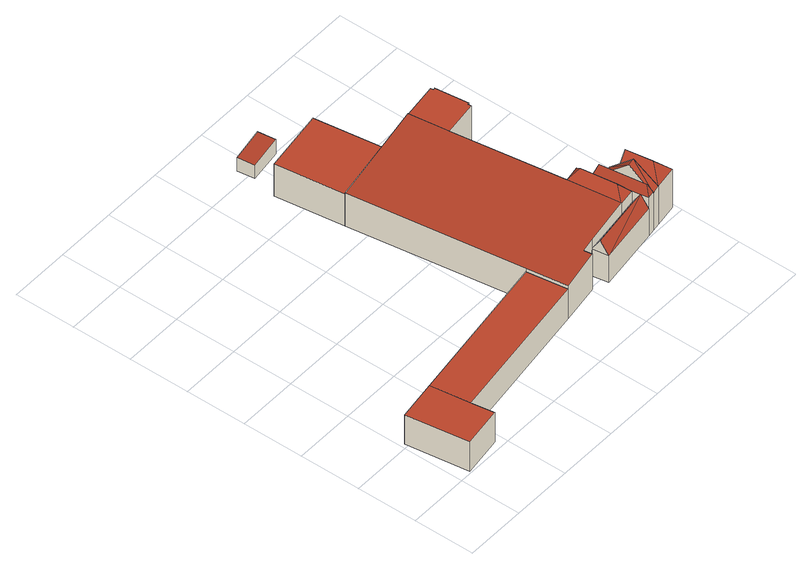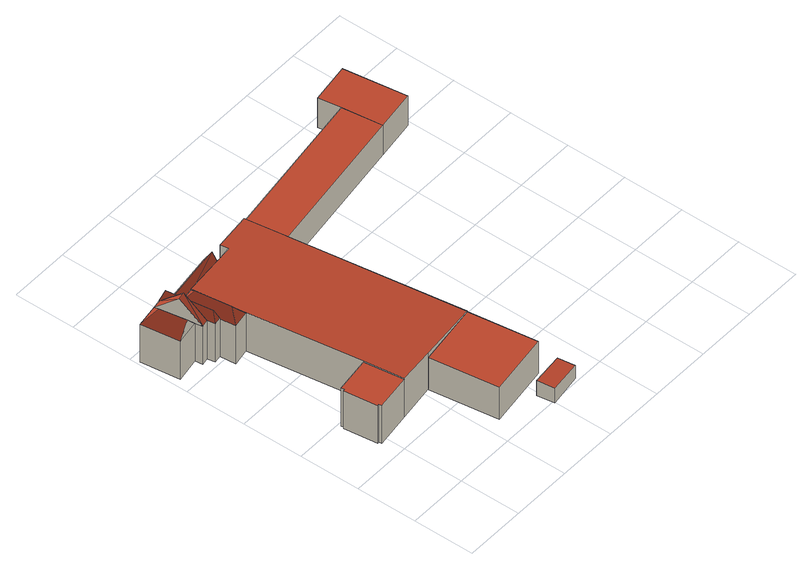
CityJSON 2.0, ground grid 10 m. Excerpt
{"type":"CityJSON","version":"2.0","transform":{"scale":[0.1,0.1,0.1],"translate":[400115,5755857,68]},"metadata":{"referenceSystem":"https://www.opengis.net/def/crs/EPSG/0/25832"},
"CityObjects":{
"building1":{"type":"Building","attributes":{"Gemeindeschluessel":"05515000","Geometrietyp2DReferenz":"3000","function":"31001_2000"},"address":[{"country":"Germany","locality":"Münster","thoroughfareNumber":"30","thoroughfareName":"Am Rohrbusch"}],"children":["building1-1","building1-2","building1-3","building1-4","building1-5","building1-6","building1-7","building1-8","building1-9","building1-10"]},
"building1-1":{"type":"BuildingPart","attributes":{"roofType":"3100","measuredHeight":7.3},"parents":["building1"],"geometry":[{"type":"Solid","lod":"2","boundaries":[[[[0,1,2,3]],[[4,5,1,0]],[[0,6,4]],[[7,6,0]],[[0,3,7]],[[6,7,8]],[[8,9,4,6]],[[1,5,10,11,2]],[[5,4,9,10]],[[10,9,8,11]],[[11,8,3,2]],[[3,8,7]]]],"semantics":{"surfaces":[{"type":"WallSurface"},{"type":"RoofSurface"},{"type":"GroundSurface"},{"type":"ClosureSurface"}],"values":[[0,0,0,1,1,1,1,2,3,3,3,3]]}}]},
"building1-2":{"type":"BuildingPart","attributes":{"roofType":"2100","measuredHeight":7.36},"parents":["building1"],"geometry":[{"type":"Solid","lod":"2","boundaries":[[[[12,13,14,15,16,17]],[[18,19,5,4,20]],[[21,22,19,18]],[[23,24,25,22,21]],[[26,27,28,29,30,31]],[[32,33,34,35,36,37]],[[37,26,31,23,21,18,20,38,12,17,32]],[[14,10,5,19,22,25,29,28,35,34,15]],[[13,12,38,39]],[[9,10,14,13,39]],[[4,9,39,38,20]],[[5,10,9,4]],[[24,23,31,30]],[[29,25,24,30]],[[27,26,37,36]],[[35,28,27,36]],[[16,33,32,17]],[[15,34,33,16]]]],"semantics":{"surfaces":[{"type":"WallSurface"},{"type":"RoofSurface"},{"type":"GroundSurface"},{"type":"ClosureSurface"}],"values":[[0,0,0,0,0,0,1,2,0,3,0,3,0,3,0,3,0,3]]}}]},
"building1-3":{"type":"BuildingPart","attributes":{"roofType":"5000","measuredHeight":8.99},"parents":["building1"],"geometry":[{"type":"Solid","lod":"2","boundaries":[[[[40,41,42,43,44]],[[45,3,2,46,47,48]],[[44,43,49,50,51]],[[45,48,52]],[[52,48,53,54,40,44,55]],[[44,51,55]],[[55,51,7,45,52]],[[42,46,2,11,49,43]],[[53,48,47]],[[41,40,54]],[[46,42,41,47]],[[41,54,53,47]],[[56,8,7,51,50]],[[45,7,3]],[[2,3,8,11]],[[3,7,8]],[[11,8,56,50,49]]]],"semantics":{"surfaces":[{"type":"WallSurface"},{"type":"RoofSurface"},{"type":"GroundSurface"},{"type":"ClosureSurface"}],"values":[[0,0,0,1,1,1,1,2,0,0,3,3,0,0,3,3,3]]}}]},
"building1-4":{"type":"BuildingPart","attributes":{"roofType":"1000","measuredHeight":6.1},"parents":["building1"],"geometry":[{"type":"Solid","lod":"2","boundaries":[[[[57,58,28,27]],[[59,60,58,57]],[[36,35,60,59]],[[59,57,27,36]],[[58,60,35,28]],[[35,36,27,28]]]],"semantics":{"surfaces":[{"type":"WallSurface"},{"type":"RoofSurface"},{"type":"GroundSurface"},{"type":"ClosureSurface"}],"values":[[0,0,0,1,2,3]]}}]},
"building1-5":{"type":"BuildingPart","attributes":{"roofType":"1000","measuredHeight":5.61},"parents":["building1"],"geometry":[{"type":"Solid","lod":"2","boundaries":[[[[61,62,25,24]],[[30,29,63,64]],[[64,61,24,30]],[[62,63,29,25]],[[64,63,62,61]],[[24,25,29,30]]]],"semantics":{"surfaces":[{"type":"WallSurface"},{"type":"RoofSurface"},{"type":"GroundSurface"},{"type":"ClosureSurface"}],"values":[[0,0,1,2,3,3]]}}]},
"building1-6":{"type":"BuildingPart","attributes":{"roofType":"3100","measuredHeight":10.56},"parents":["building1"],"geometry":[{"type":"Solid","lod":"2","boundaries":[[[[65,66,42,41]],[[47,46,67,68]],[[69,65,70,68]],[[71,70,65]],[[65,41,54,71]],[[47,68,70]],[[70,71,53,47]],[[66,72,67,46,42]],[[66,65,69,72]],[[72,69,68,67]],[[46,47,41,42]],[[54,53,71]],[[54,41,47,53]]]],"semantics":{"surfaces":[{"type":"WallSurface"},{"type":"RoofSurface"},{"type":"GroundSurface"},{"type":"ClosureSurface"}],"values":[[0,0,0,1,1,1,1,2,0,3,3,0,3]]}}]},
"building1-7":{"type":"BuildingPart","attributes":{"roofType":"1000","measuredHeight":5.61},"parents":["building1"],"geometry":[{"type":"Solid","lod":"2","boundaries":[[[[73,74,75,76]],[[77,78,74,73]],[[64,63,78,77]],[[76,75,62,61]],[[64,77,73,76,61]],[[74,78,63,62,75]],[[61,62,63,64]]]],"semantics":{"surfaces":[{"type":"WallSurface"},{"type":"RoofSurface"},{"type":"GroundSurface"},{"type":"ClosureSurface"}],"values":[[0,0,0,0,1,2,3]]}}]},
"building1-8":{"type":"BuildingPart","attributes":{"roofType":"1000","measuredHeight":7.17},"parents":["building1"],"geometry":[{"type":"Solid","lod":"2","boundaries":[[[[79,80,81,82]],[[83,84,80,79]],[[85,86,84,83]],[[87,88,86,85]],[[89,90,88,87]],[[16,15,90,89]],[[82,81,34,33]],[[16,89,87,85,83,79,82,33]],[[80,84,86,88,90,15,34,81]],[[15,16,33,34]]]],"semantics":{"surfaces":[{"type":"WallSurface"},{"type":"RoofSurface"},{"type":"GroundSurface"},{"type":"ClosureSurface"}],"values":[[0,0,0,0,0,0,0,1,2,3]]}}]},
"building1-9":{"type":"BuildingPart","attributes":{"roofType":"5000","measuredHeight":8.98},"parents":["building1"],"geometry":[{"type":"Solid","lod":"2","boundaries":[[[[91,92,14,13]],[[39,56,93]],[[93,56,50,91,94]],[[91,13,94]],[[94,13,39,93]],[[92,49,11,10,14]],[[92,91,50,49]],[[49,50,56,8,11]],[[8,56,39,9]],[[8,9,10,11]],[[10,9,39,13,14]]]],"semantics":{"surfaces":[{"type":"WallSurface"},{"type":"RoofSurface"},{"type":"GroundSurface"},{"type":"ClosureSurface"}],"values":[[0,1,1,1,1,2,0,3,0,3,3]]}}]},
"building1-10":{"type":"BuildingPart","attributes":{"roofType":"5000","measuredHeight":9.55},"parents":["building1"],"geometry":[{"type":"Solid","lod":"2","boundaries":[[[[95,96,72,69]],[[97,98,96,95]],[[68,67,98,97]],[[68,97,99]],[[99,97,95,100]],[[95,69,100]],[[100,69,68,99]],[[96,98,67,72]],[[67,68,69,72]]]],"semantics":{"surfaces":[{"type":"WallSurface"},{"type":"RoofSurface"},{"type":"GroundSurface"},{"type":"ClosureSurface"}],"values":[[0,0,0,1,1,0,1,2,3]]}}]},
"building2":{"type":"Building","attributes":{"Gemeindeschluessel":"05515000","Geometrietyp2DReferenz":"3000","function":"31001_2500","roofType":"2100","measuredHeight":2.85},"geometry":[{"type":"Solid","lod":"2","boundaries":[[[[101,102,103,104]],[[105,106,102,101]],[[107,108,106,105]],[[104,103,108,107]],[[105,101,104,107]],[[102,106,108,103]]]],"semantics":{"surfaces":[{"type":"WallSurface"},{"type":"RoofSurface"},{"type":"GroundSurface"}],"values":[[0,0,0,0,1,2]]}}]}
},
"vertices":[
[427,88,52],[427,88,1],[532,103,1],[532,103,52],[423,114,52],[423,114,1],[425,101,74],[530,116,74],[528,129,52],[500,125,52],[500,125,1],[528,129,1],
[488,212,75],[488,212,73],[488,212,1],[461,396,1],[461,396,73],[461,396,75],[401,111,68],[401,111,1],[423,114,69],[403,97,68],[403,97,1],[338,87,63],[338,87,57],[338,87,1],[287,437,63],[287,437,62],[287,437,1],[328,153,1],[328,153,57],[328,153,63],[452,461,75],[452,461,73],[452,461,1],[390,452,1],[390,452,62],[390,452,70],[500,125,75],[500,125,73],
[533,180,74],[533,180,73],[533,180,1],[531,193,1],[531,193,74],[532,103,74],[544,105,1],[544,105,73],[544,105,74],[519,191,1],[519,191,73],[519,191,74],[537,110,91],[543,106,74],[533,179,74],[526,186,91],[528,129,73],
[271,549,62],[271,549,1],[374,564,62],[374,564,1],
[82,50,57],[82,50,1],[73,116,1],[73,116,57],
[545,183,73],[545,183,1],[558,107,1],[558,107,73],[547,170,73],[551,145,107],[538,143,107],[547,170,1],
[22,3,57],[22,3,1],[88,13,1],[88,13,57],[7,106,57],[7,106,1],
[512,464,73],[512,464,1],[511,469,1],[511,469,73],[515,465,73],[515,465,1],[522,410,73],[522,410,1],[519,410,73],[519,410,1],[520,404,73],[520,404,1],
[516,217,73],[516,217,1],[512,142,91],[504,200,91],
[587,177,73],[587,177,1],[596,113,73],[596,113,1],[574,129,96],[567,173,96],
[266,578,45],[266,578,20],[321,586,20],[321,586,48],[262,607,45],[262,607,20],[317,615,48],[317,615,20]
]}
